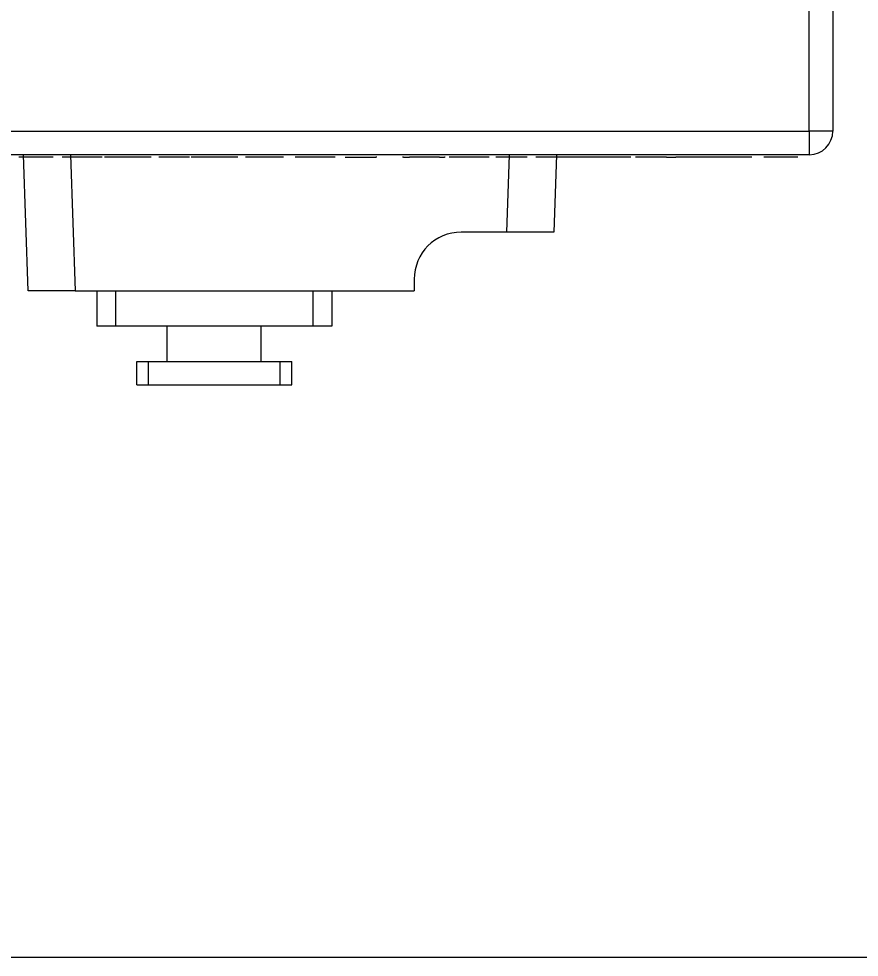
# Model space of a CAD drawing. Header units: millimetres. Extents: x 0 to 841, y 0 to 594.
# Drawn here: x 365.08 to 400.85, y 46.78 to 86.72 of the extents above; entities that cross this region are included whole.
import ezdxf

# ---------------------------------------------------------------- set-up
doc = ezdxf.new("R2010")
doc.units = ezdxf.units.MM
for name, color, linetype in [('1', 7, 'Continuous'), ('200', 7, 'Continuous'), ('66', 7, 'Continuous')]:
    doc.layers.add(name, color=color, linetype=linetype)
doc.styles.add('iso-1', font='isocp.shx')
doc.dimstyles.get("Standard").update_dxf_attribs({"dimtxt": 0.18, "dimasz": 0.18, "dimexe": 0.18, "dimexo": 0.0625, "dimgap": 0.09, "dimtad": 0, "dimtih": 1, "dimtoh": 1, "dimdec": 4, "dimzin": 0, "dimdsep": 46, "dimtxsty": 'Standard', "dimcen": 0.09, "dimadec": 0, "dimazin": 0, "dimtfac": 1, "dimtdec": 4, "dimtofl": 0, "dimtmove": 0, "dimatfit": 3, "dimfxl": 1, "dimtolj": 1, "dimtzin": 0, "dimarcsym": 0})

# ---------------------------------------------------------------- blocks, each defined once
blk = doc.blocks.new('_U6')
at = {"layer": '200', "color": 7, "lineweight": 13}
for p, q in [((395.422558, 171.780623), (421.244331, 171.780623)), ((419.744331, 171.780623), (419.744331, 46.780475)), ((359.464068, 46.780475), (421.244331, 46.780475))]:
    blk.add_line(p, q, dxfattribs=at)
at = {"layer": '200', "color": 7, "lineweight": 25}
for points in [[(419.744331, 171.780623), (420.205115, 168.280624), (419.283547, 168.280621)], [(419.744331, 46.780475), (419.283547, 50.280474), (420.205115, 50.280477)]]:
    blk.add_solid(points, dxfattribs=at)
at = {"layer": '200', "color": 7, "linetype": 'Continuous', "lineweight": 18, "insert": (419.358778, 106.558838), "char_height": 3.5, "attachment_point": 7, "rotation": 90, "line_spacing_factor": 0.963855, "style": 'iso-1'}
blk.add_mtext('\\W0.6044;125', dxfattribs=at)

msp = doc.modelspace()

# ---------------------------------------------------------------- linework, layer by layer
at = {"layer": '1', "color": 7, "linetype": 'Continuous', "lineweight": 13}
for p, q in [((399.722642, 144.780623), (399.722642, 81.93207)), ((398.722642, 81.93207), (398.722642, 134.780623)), ((361.283678, 81.93207), (398.722642, 81.93207)), ((398.722642, 81.93207), (398.722642, 80.93207)), ((399.722642, 81.93207), (398.722642, 81.93207)), ((398.722642, 80.93207), (362.232642, 80.93207)), ((365.482929, 75.13207), (365.280389, 80.93207)), ((367.27917, 80.93207), (367.481711, 75.13207)), ((385.845004, 77.635071), (385.960137, 80.93207)), ((387.958919, 80.93207), (387.843785, 77.635071)), ((385.845004, 77.635071), (383.90711, 77.635071)), ((387.843785, 77.635071), (385.845004, 77.635071)), ((381.907158, 75.635119), (381.907158, 75.13207)), ((367.481711, 75.13207), (365.482929, 75.13207)), ((367.481711, 75.13207), (381.907158, 75.13207)), ((368.397642, 75.13207), (368.397642, 73.63207)), ((369.197642, 75.13207), (369.197642, 73.63207)), ((377.597642, 75.13207), (377.597642, 73.63207)), ((378.397642, 75.13207), (378.397642, 73.63207)), ((369.197642, 73.63207), (368.397642, 73.63207)), ((377.597642, 73.63207), (369.197642, 73.63207)), ((371.397642, 72.13207), (371.397642, 73.63207)), ((375.397642, 72.13207), (375.397642, 73.63207)), ((378.397642, 73.63207), (377.597642, 73.63207)), ((370.097642, 72.13207), (370.597642, 72.13207)), ((370.097642, 71.13207), (370.097642, 72.13207)), ((370.597642, 72.13207), (376.197642, 72.13207)), ((370.597642, 71.13207), (370.597642, 72.13207)), ((376.197642, 72.13207), (376.697642, 72.13207)), ((376.197642, 71.13207), (376.197642, 72.13207)), ((376.697642, 71.13207), (376.697642, 72.13207)), ((370.097642, 71.13207), (370.597642, 71.13207)), ((370.597642, 71.13207), (376.197642, 71.13207)), ((376.197642, 71.13207), (376.697642, 71.13207))]:
    msp.add_line(p, q, dxfattribs=at)
for centre, radius, start, end in [((398.722642, 81.93207), 1, 270, 360), ((383.90711, 75.635119), 1.999951, 90, 180)]:
    msp.add_arc(centre, radius, start, end, dxfattribs=at)
at = {"layer": '66', "color": 7, "linetype": 'Continuous', "lineweight": 13}
for p, q in [((368.62455, 80.83207), (368.601205, 80.83207)), ((369.602144, 80.83207), (368.729417, 80.83207)), ((369.837224, 80.83207), (369.602144, 80.83207)), ((370.716164, 80.83207), (369.837224, 80.83207)), ((371.233041, 80.83207), (371.037721, 80.83207)), ((372.34383, 80.83207), (371.233041, 80.83207)), ((373.290859, 80.83207), (372.418131, 80.83207)), ((373.525938, 80.83207), (373.290859, 80.83207)), ((374.404878, 80.83207), (373.525938, 80.83207)), ((374.946109, 80.83207), (374.726436, 80.83207)), ((376.14263, 80.83207), (374.946109, 80.83207)), ((376.33795, 80.83207), (376.14263, 80.83207)), ((378.545364, 80.83207), (378.522018, 80.83207)), ((378.967563, 80.83207), (380.276889, 80.83207)), ((380.322626, 80.83207), (380.276889, 80.83207)), ((381.450318, 80.83207), (381.410553, 80.83207)), ((381.450318, 80.83207), (381.709746, 80.83207)), ((382.332235, 80.83207), (381.709746, 80.83207)), ((382.979326, 80.83207), (382.332235, 80.83207)), ((382.979326, 80.83207), (383.201978, 80.83207)), ((383.226333, 80.83207), (383.201978, 80.83207)), ((385.101505, 80.83207), (385.078159, 80.83207)), ((386.7078, 80.83207), (386.681464, 80.83207)), ((390.287026, 80.83207), (390.192762, 80.83207)), ((391.129586, 80.83207), (390.360482, 80.83207)), ((392.649901, 80.83207), (392.62357, 80.83207)), ((392.649908, 80.83207), (393.044517, 80.83207)), ((393.095445, 80.83207), (393.044517, 80.83207)), ((395.029522, 80.83207), (394.556387, 80.83207)), ((396.274503, 80.83207), (395.029524, 80.83207)), ((397.401693, 80.83207), (396.785167, 80.83207))]:
    msp.add_line(p, q, dxfattribs=at)
for points in [[(365.806575, 80.83207), (365.133677, 80.83207), (365.080933, 80.83207), (365.07747, 80.83207), (365.077251, 80.83207), (365.07724, 80.83207), (365.077236, 80.83207)], [(366.496408, 80.83207), (366.411108, 80.83207), (366.210565, 80.83207), (365.806575, 80.83207)], [(366.536172, 80.83207), (366.536163, 80.83207), (366.536024, 80.83207), (366.533821, 80.83207), (366.49915, 80.83207)], [(367.901419, 80.83207), (366.970384, 80.83207), (366.924448, 80.83207), (366.921769, 80.83207), (366.921604, 80.83207), (366.921596, 80.83207), (366.921594, 80.83207)], [(368.600202, 80.83207), (368.600196, 80.83207), (368.600103, 80.83207), (368.598556, 80.83207), (368.570409, 80.83207), (367.901419, 80.83207)], [(377.821984, 80.83207), (376.891193, 80.83207), (376.845262, 80.83207), (376.842582, 80.83207), (376.842418, 80.83207), (376.842409, 80.83207), (376.842407, 80.83207)], [(378.521016, 80.83207), (378.521009, 80.83207), (378.520916, 80.83207), (378.519366, 80.83207), (378.491183, 80.83207), (377.821984, 80.83207)], [(384.378125, 80.83207), (383.447089, 80.83207), (383.401154, 80.83207), (383.398475, 80.83207), (383.39831, 80.83207), (383.398302, 80.83207), (383.398299, 80.83207)], [(385.077157, 80.83207), (385.07715, 80.83207), (385.077057, 80.83207), (385.075507, 80.83207), (385.047324, 80.83207), (384.378125, 80.83207)], [(385.399787, 80.83207), (385.388889, 80.83207), (385.38032, 80.83207)], [(386.054745, 80.83207), (385.559041, 80.83207), (385.401691, 80.83207)], [(386.68047, 80.83207), (386.680467, 80.83207), (386.680457, 80.83207), (386.680267, 80.83207), (386.677263, 80.83207), (386.63162, 80.83207), (386.054745, 80.83207)], [(388.469661, 80.83207), (388.469656, 80.83207), (388.46964, 80.83207), (388.469222, 80.83207), (388.4655, 80.83207), (388.455365, 80.83207), (388.289163, 80.83207), (387.774183, 80.83207), (387.258816, 80.83207), (387.0924, 80.83207), (387.082242, 80.83207), (387.078508, 80.83207), (387.078088, 80.83207), (387.078073, 80.83207), (387.078068, 80.83207)], [(389.487907, 80.83207), (389.4879, 80.83207), (389.487794, 80.83207), (389.486096, 80.83207), (389.459529, 80.83207), (389.082296, 80.83207), (388.358785, 80.83207)], [(389.487907, 80.83207), (389.4879, 80.83207), (389.487794, 80.83207), (389.486096, 80.83207), (389.459529, 80.83207), (389.082296, 80.83207), (388.358785, 80.83207)], [(389.487907, 80.83207), (389.4879, 80.83207), (389.487794, 80.83207), (389.486096, 80.83207), (389.459529, 80.83207), (389.082296, 80.83207), (388.358785, 80.83207)], [(389.487907, 80.83207), (389.4879, 80.83207), (389.487794, 80.83207), (389.486096, 80.83207), (389.459529, 80.83207), (389.082296, 80.83207), (388.358785, 80.83207)], [(388.773829, 80.83207), (388.604634, 80.83207), (388.471698, 80.83207)], [(389.529503, 80.83207), (388.80262, 80.83207), (388.777169, 80.83207), (388.775891, 80.83207), (388.775816, 80.83207), (388.775811, 80.83207)], [(390.164417, 80.83207), (389.901584, 80.83207), (389.529503, 80.83207)], [(390.860871, 80.83207), (390.860863, 80.83207), (390.86084, 80.83207), (390.860404, 80.83207), (390.854202, 80.83207), (390.760245, 80.83207), (389.820386, 80.83207)], [(390.863848, 80.83207), (390.86384, 80.83207), (390.863817, 80.83207), (390.863361, 80.83207), (390.856472, 80.83207), (390.764728, 80.83207), (389.969675, 80.83207)], [(390.191757, 80.83207), (390.19175, 80.83207), (390.191658, 80.83207), (390.190182, 80.83207), (390.166704, 80.83207)], [(390.711203, 80.83207), (390.711203, 80.83207), (390.711203, 80.83207), (390.711202, 80.83207), (390.711197, 80.83207), (390.711088, 80.83207), (390.709249, 80.83207), (390.678827, 80.83207), (390.215063, 80.83207)], [(390.70586, 80.83207), (390.705852, 80.83207), (390.705829, 80.83207), (390.705393, 80.83207), (390.698523, 80.83207), (390.57773, 80.83207), (390.287473, 80.83207)], [(390.359488, 80.83207), (390.319242, 80.83207), (390.288042, 80.83207)], [(390.879125, 80.83207), (390.879119, 80.83207), (390.879044, 80.83207), (390.877847, 80.83207), (390.859167, 80.83207), (390.549846, 80.83207)], [(391.341888, 80.83207), (391.33099, 80.83207), (391.322421, 80.83207)], [(391.996846, 80.83207), (391.501142, 80.83207), (391.343792, 80.83207)], [(392.622571, 80.83207), (392.622568, 80.83207), (392.622558, 80.83207), (392.622368, 80.83207), (392.619364, 80.83207), (392.57372, 80.83207), (391.996846, 80.83207)], [(393.825797, 80.83207), (393.152899, 80.83207), (393.100155, 80.83207), (393.096691, 80.83207), (393.096472, 80.83207), (393.096461, 80.83207), (393.096458, 80.83207)], [(394.515629, 80.83207), (394.430329, 80.83207), (394.229787, 80.83207), (393.825797, 80.83207)], [(394.555394, 80.83207), (394.555384, 80.83207), (394.555246, 80.83207), (394.553043, 80.83207), (394.51838, 80.83207)], [(398.0791, 80.83207), (397.707658, 80.83207), (397.401693, 80.83207)], [(398.237647, 80.83207), (398.237641, 80.83207), (398.237624, 80.83207), (398.237274, 80.83207), (398.230902, 80.83207), (398.0791, 80.83207)]]:
    msp.add_lwpolyline(points, dxfattribs=at)

# ---------------------------------------------------------------- dimensions: what is measured, and where the dimension line sits
at = {"layer": '200', "color": 7, "linetype": 'Continuous', "lineweight": 18}
dim = msp.add_linear_dim(base=(419.744331, 46.780475), p1=(395.422558, 171.780623), p2=(359.464068, 46.780475), angle=90, dimstyle='Standard', override={"dimtxt": 3.5, "dimasz": 3.5, "dimexe": 1.5, "dimexo": 0, "dimgap": 1.75, "dimtad": 1, "dimtih": 0, "dimtoh": 0, "dimdec": 1, "dimlfac": 1, "dimzin": 8, "dimdsep": 44, "dimlunit": 2, "dimtxsty": 'iso-1', "dimsah": 1, "dimse1": 0, "dimse2": 0, "dimsd1": 0, "dimsd2": 0, "dimclrd": 7, "dimclre": 7, "dimclrt": 7, "dimtol": 0, "dimtm": -0.1, "dimtfac": 0.714286, "dimtdec": 2, "dimtofl": 1, "dimtmove": 0, "dimtzin": 8, "dimlwd": 13, "dimlwe": 13}, dxfattribs=at)
dim.commit()
dim.dimension.update_dxf_attribs({"geometry": '_U6', "text_midpoint": (419.744331, 109.280549), "dimtype": 160})

doc.saveas('drawing.dxf')
